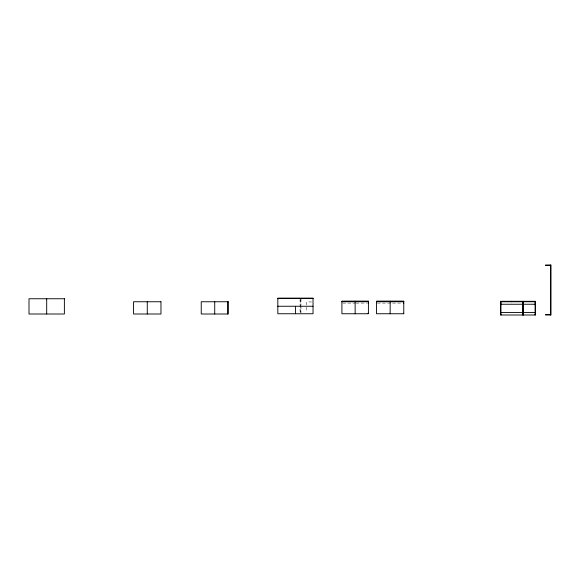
<?xml version="1.0" encoding="UTF-8"?>
<svg xmlns="http://www.w3.org/2000/svg" width="580" height="580" viewBox="0 0 580 580"><rect width="100%" height="100%" fill="white"/><g stroke="black" fill="none" stroke-linecap="round" stroke-linejoin="round"><path stroke-width="0.43" stroke-dasharray="2.9 2.17" d="M311.619 301.948L306.733 301.948L306.733 312.069M342.794 303.101L355.156 303.101M356.04 303.101L366.64 303.101M377.391 303.101L402.005 303.101M300.976 298.751L300.976 304.928M300.976 305.812L300.976 312.867M300.527 299.635L300.527 312.867M300.077 298.751L300.077 312.867"/><path stroke-width="0.87" d="M550.55 265.452L545.548 265.452L545.548 264.995L551 264.995L551 315.005L545.548 315.005L545.548 314.548L550.55 314.548M312.982 298.301L277.878 298.301L278.277 298.751M376.558 301.303L403.716 301.303M376.514 301.752L403.76 301.752M535.55 301.752L500.518 301.752L500.547 315.005L535.55 315.005L535.5 301.303L500.569 301.303L500.569 301.752M367.959 303.101L368.409 303.101M403.31 303.101L403.76 303.101M500.547 303.101L500.997 303.101M535.101 303.101L535.55 303.101M500.968 304.254L522.595 304.254M523.501 304.254L535.101 304.254M277.827 306.255L313.033 306.255M500.968 312.504L522.595 312.504M523.501 312.504L535.101 312.504M367.959 313.301L368.409 313.301M403.31 313.301L403.76 313.301M500.547 314.548L500.997 314.548M535.101 314.548L535.55 314.548M550.55 264.995L550.55 315.005M535.101 301.752L535.101 315.005M523.501 301.752L523.501 315.005M523.095 301.303L523.051 315.005M523 301.303L523 301.752M522.595 301.752L522.595 315.005M511.836 301.303L511.836 301.752M511.734 301.303L511.734 301.752M500.968 301.752L500.968 315.005M390.188 301.303L390.137 313.751M390.086 301.303L390.086 301.752M355.207 301.303L355.207 301.752M355.112 301.303L355.156 313.751M295.43 306.255L295.43 313.751M227.751 301.752L227.751 314.005M214.723 301.752L214.723 314.005M147.269 301.752L147.269 314.005M46.69 298.751L46.69 314.005M313.033 298.25L277.827 298.25L277.827 313.751L313.033 313.751L313.033 298.25M64.38 298.751L29 298.751L29 314.005L64.38 314.005L64.38 298.751M368.409 301.252L341.91 301.252L341.91 313.751L368.409 313.751L368.409 301.252M403.76 301.252L376.514 301.252L376.514 313.751L403.76 313.751L403.76 301.252M368.358 301.303L341.961 301.303L341.961 301.752L368.409 301.752L368.358 301.303M160.965 301.752L133.567 301.752L133.567 314.005L160.965 314.005L160.965 301.752M228.201 301.752L201.245 301.752L201.245 314.005L228.201 314.005L228.201 301.752"/></g></svg>
